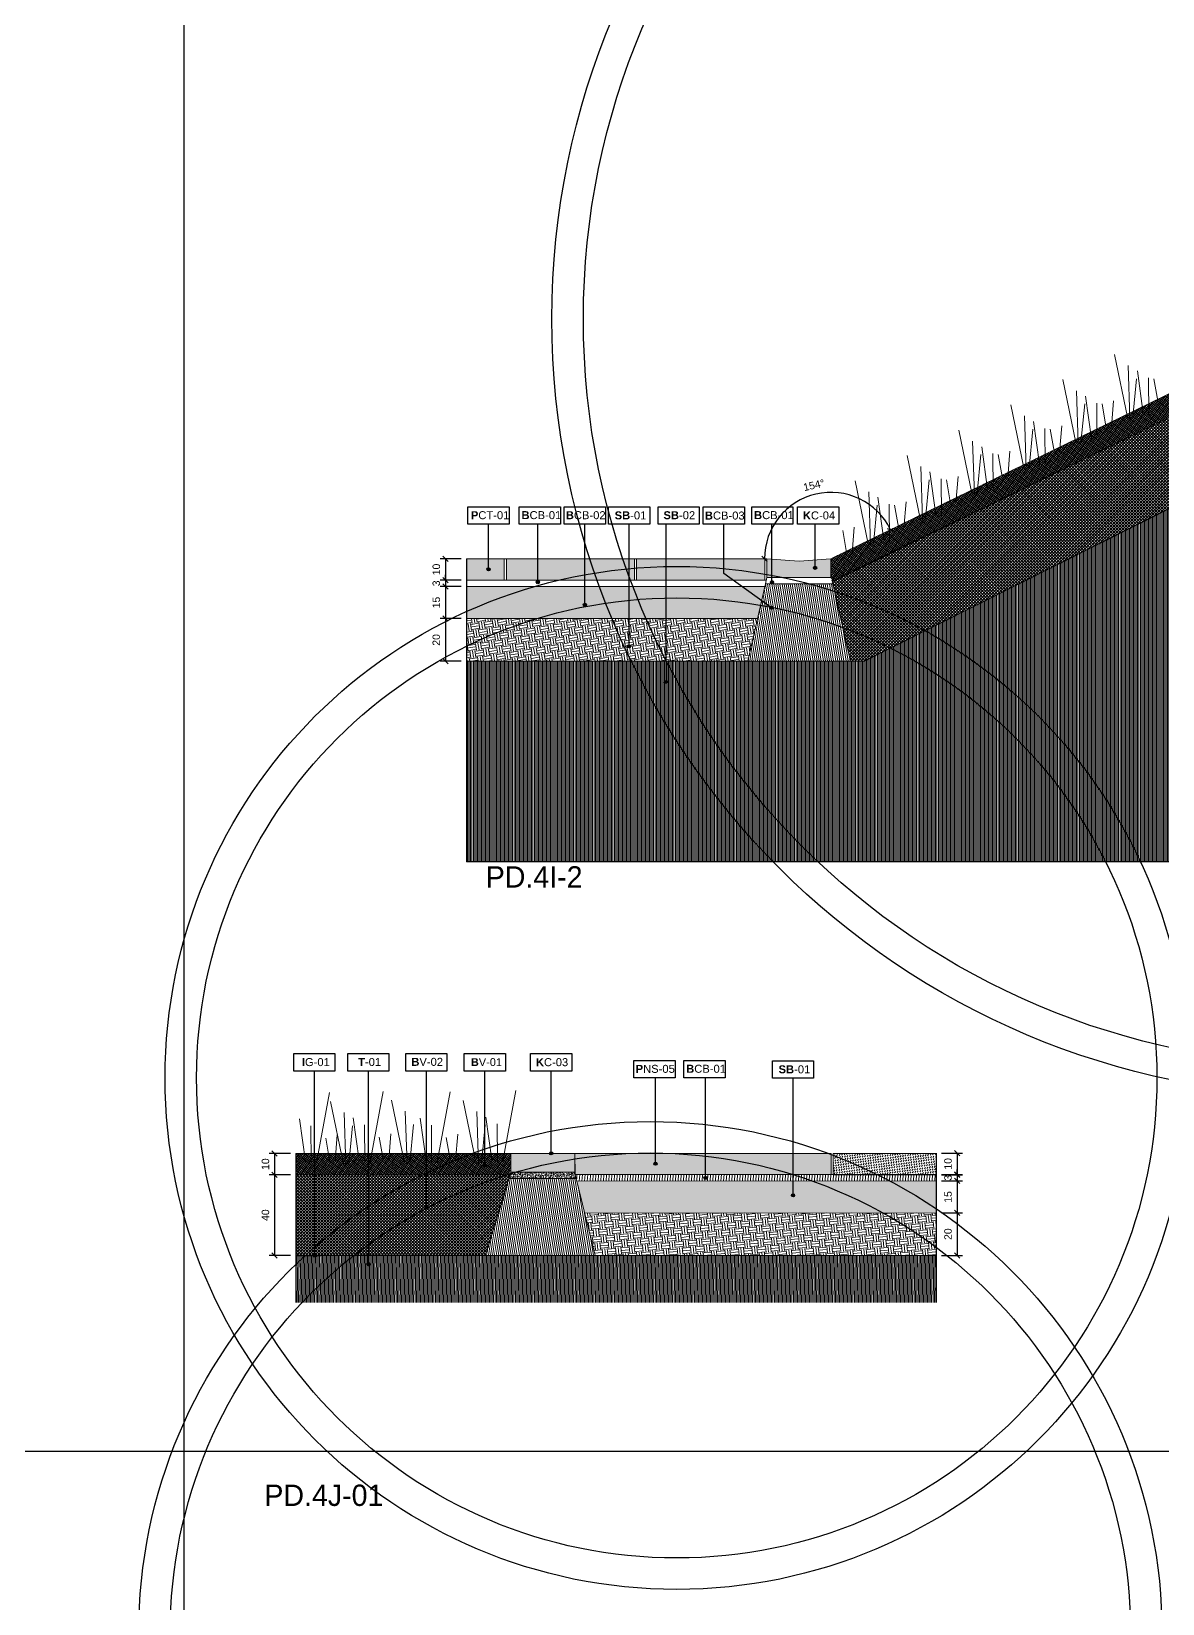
# Model space of a CAD drawing. Header units: metres. Extents: x -325 to 301, y -147 to 149.
# Drawn here: x 51.52 to 56.82, y 22.74 to 30.11 of the extents above; entities that cross this region are included whole.
import ezdxf

# ---------------------------------------------------------------- set-up
doc = ezdxf.new("R2010")
doc.units = ezdxf.units.M
doc.linetypes.add('ACAD_ISO03W100', pattern=[30, 12, -18])
doc.layers.get('Defpoints').update_dxf_attribs({"lineweight": 13})
for name, color, linetype, plot in [('-aux', 50, 'Continuous', False), ('-AUX-QAD', 5, 'Continuous', False), ('-AUX_MON', 3, 'Continuous', False)]:
    doc.layers.add(name, color=color, linetype=linetype, plot=plot)
doc.layers.add('0-TX-1_25', color=7, linetype='Continuous', true_color=0x3f4f7f)
doc.layers.add('3-TR-paviment fort', color=7, linetype='Continuous', true_color=0xd1d1d1)
for name, color, linetype in [('02-L-Geotextile', 32, 'Continuous'), ('1-SECCIÓ', 1, 'Continuous'), ('A-KEYPLAN_HATCH', 7, 'Continuous'), ('A_TEXT_2', 7, 'Continuous'), ('EIT_3 TR terra vegetal', 45, 'Continuous')]:
    doc.layers.add(name, color=color, linetype=linetype)
for name, color, linetype, lineweight, true_color in [('03-TR-Paviment_04_Dry Meadow', 7, 'Continuous', 5, 0xd8dd88), ('03-TR-Paviment_08_Natural Stone Bleachers', 7, 'Continuous', 5, 0xafad9d), ('3-TR sorra granitica', 7, 'Continuous', 0, 0xf2dac9), ('3-TR tot_u', 7, 'Continuous', 5, 0x787878)]:
    doc.layers.add(name, color=color, linetype=linetype, lineweight=lineweight, true_color=true_color)
for name, color, linetype, lineweight in [('1-CM', 7, 'Continuous', 0), ('3-TR Formigó', 252, 'Continuous', 0), ('3-TR Seleccionat', 44, 'Continuous', 0), ('3-TR Tot-u', 37, 'Continuous', 0), ('3-TR-recebo', 252, 'Continuous', 0)]:
    doc.layers.add(name, color=color, linetype=linetype, lineweight=lineweight)
doc.styles.add('Arial_4', font='arial.ttf', dxfattribs={"height": 1.8})
doc.styles.get("Standard").update_dxf_attribs({"font": 'arial.ttf'})
doc.styles.add('x-llegenda materials$0$ENGRAVERS', font='TT0586M.TTF')
doc.dimstyles.new('ISO-25', dxfattribs={"dimtxt": 0.1, "dimasz": 0.1, "dimexe": 0.1, "dimexo": 0.1, "dimgap": 0.1, "dimtad": 1, "dimdec": 0, "dimlfac": 100, "dimzin": 9, "dimtxsty": 'Standard', "dimblk": 'OBLIQUE', "dimcen": 0.1, "dimadec": 0, "dimazin": 0, "dimtfac": 1, "dimtdec": 0, "dimtmove": 0, "dimatfit": 3, "dimldrblk": 'OBLIQUE', "dimfxl": 1, "dimarcsym": 0})

# ---------------------------------------------------------------- blocks, each defined once
blk = doc.blocks.new('hatch keyplan 2')
at = {"layer": 'A-KEYPLAN_HATCH'}
blk.add_lwpolyline([(0, 0.00548), (0.01287, 0.00548), (0.01287, 0), (0, 0)], close=True, dxfattribs=at)
blk = doc.blocks.new('hatch keyplan')
at = {"layer": 'A-KEYPLAN_HATCH'}
blk.add_blockref('hatch keyplan 2', (1.43058, 0.85215), dxfattribs=at)
blk = doc.blocks.new('K03')
at = {"layer": 'A-KEYPLAN_HATCH'}
blk.add_blockref('hatch keyplan', (-1.43058, -0.85215), dxfattribs=at)
at = {"layer": 'A_TEXT_2', "insert": (-0.0008, 0.00402), "char_height": 0.0025, "attachment_point": 1}
blk.add_mtext_dynamic_manual_height_columns('\\pi0.00245;{\\fArial|b1|i0|c0|p34;K}C-04', width=0.0145619, gutter_width=0.015, heights=[0], dxfattribs=at)
blk = doc.blocks.new('PCB01')
at = {"layer": 'A-KEYPLAN_HATCH'}
blk.add_lwpolyline([(0.001, 0.00548), (0.01387, 0.00548), (0.01387, 0), (0.001, 0)], close=True, dxfattribs=at)
at = {"layer": 'A_TEXT_2', "insert": (0.0002, 0.00409), "char_height": 0.0025, "attachment_point": 1}
blk.add_mtext_dynamic_manual_height_columns('\\pi0.00171;{\\fArial|b1|i0|c0|p34;P}CT-01', width=0.0145619, gutter_width=0.015, heights=[0], dxfattribs=at)
blk = doc.blocks.new('B-CB02')
at = {"layer": 'A-KEYPLAN_HATCH'}
blk.add_blockref('hatch keyplan', (-1.43058, -0.85215), dxfattribs=at)
at = {"layer": 'A_TEXT_2', "insert": (-0.0008, 0.00409), "char_height": 0.0025, "attachment_point": 1}
blk.add_mtext_dynamic_manual_height_columns('\\pi0.00129;{\\fArial|b1|i0|c0|p34;B}CB-02', width=0.0145619, gutter_width=0.015, heights=[0], dxfattribs=at)
blk = doc.blocks.new('B-CB01')
at = {"layer": 'A-KEYPLAN_HATCH'}
blk.add_blockref('hatch keyplan', (-1.43058, -0.85215), dxfattribs=at)
at = {"layer": 'A_TEXT_2', "insert": (-0.0008, 0.00411), "char_height": 0.0025, "attachment_point": 1}
blk.add_mtext_dynamic_manual_height_columns('\\pi0.00152;{\\fArial|b1|i0|c0|p34;B}CB-01', width=0.0145619, gutter_width=0.015, heights=[0], dxfattribs=at)
blk = doc.blocks.new('SB-01')
at = {"layer": 'A-KEYPLAN_HATCH'}
blk.add_blockref('hatch keyplan', (-1.43058, -0.85215), dxfattribs=at)
at = {"layer": 'A_TEXT_2', "insert": (-0.0008, 0.00403), "char_height": 0.0025, "attachment_point": 1}
blk.add_mtext_dynamic_manual_height_columns('\\pi0.00271;{\\fArial|b1|i0|c0|p34;SB}-01', width=0.0145619, gutter_width=0.015, heights=[0], dxfattribs=at)
blk = doc.blocks.new('SB-02')
at = {"layer": 'A-KEYPLAN_HATCH'}
blk.add_blockref('hatch keyplan', (-1.43058, -0.85215), dxfattribs=at)
at = {"layer": 'A_TEXT_2', "insert": (-0.0008, 0.00408), "char_height": 0.0025, "attachment_point": 1}
blk.add_mtext_dynamic_manual_height_columns('\\pi0.00249;{\\fArial|b1|i0|c0|p34;SB}-02', width=0.0145619, gutter_width=0.015, heights=[0], dxfattribs=at)
blk = doc.blocks.new('POINT')
at = {"layer": '0-TX-1_25'}
h = blk.add_hatch(dxfattribs=at)
h.set_pattern_fill('ANGLE', color=256)
h.set_pattern_definition([(0, (-83.747, -12.726), (0, 6.985), [5.08, -1.905]), (90, (-83.747, -12.726), (-6.985, 4e-16), [5.08, -1.905])])
edge = h.paths.add_edge_path()
edge.add_arc((0, 0), 0.0075, 0, 360)
h = blk.add_hatch(color=256, dxfattribs=at)
h.dxf.hatch_style = 1
edge = h.paths.add_edge_path()
edge.add_arc((0, 0), 0.0075, 0, 360)
blk.add_circle((0, 0), 0.0075, dxfattribs=at)
blk = doc.blocks.new('B-CB03')
at = {"layer": 'A-KEYPLAN_HATCH'}
blk.add_blockref('hatch keyplan', (-1.43058, -0.85215), dxfattribs=at)
at = {"layer": 'A_TEXT_2', "insert": (-0.0008, 0.00398), "char_height": 0.0025, "attachment_point": 1}
blk.add_mtext_dynamic_manual_height_columns('\\pi0.00128;{\\fArial|b1|i0|c0|p34;B}CB-03', width=0.0145619, gutter_width=0.015, heights=[0], dxfattribs=at)
blk = doc.blocks.new('_Oblique')
at = {"color": 0, "lineweight": -2}
blk.add_line((-0.5, -0.5), (0.5, 0.5), dxfattribs=at)
blk = doc.blocks.new('*D496')
at = {"layer": '0-TX-1_25', "color": 0, "lineweight": -2, "transparency": 16777216}
for p, q in [((53.5325, 27.6381), (53.434, 27.6381)), ((53.459, 27.6381), (53.459, 27.5381)), ((53.5325, 27.5381), (53.434, 27.5381))]:
    blk.add_line(p, q, dxfattribs=at)
at = {"layer": 'Defpoints', "color": 0, "transparency": 16777216}
for p in [(53.5575, 27.6381), (53.459, 27.5381), (53.5575, 27.5381)]:
    blk.add_point(p, dxfattribs=at)
at = {"layer": '0-TX-1_25', "color": 0, "lineweight": -2, "transparency": 16777216, "xscale": 0.025, "yscale": 0.025, "zscale": 0.025}
for p, rotation in [((53.459, 27.6381), 90), ((53.459, 27.5381), 270)]:
    blk.add_blockref('_Oblique', p, dxfattribs=dict(at, rotation=rotation))
at = {"layer": '0-TX-1_25', "color": 0, "transparency": 16777216, "insert": (53.4162, 27.5881), "char_height": 0.035, "attachment_point": 5, "rotation": 90}
blk.add_mtext('10', dxfattribs=at)
blk = doc.blocks.new('*D497')
at = {"layer": '0-TX-1_25', "color": 0, "lineweight": -2, "transparency": 16777216}
for p, q in [((53.459, 27.5381), (53.459, 27.5631)), ((53.5325, 27.5381), (53.434, 27.5381)), ((53.5325, 27.5081), (53.434, 27.5081)), ((53.459, 27.5381), (53.459, 27.5081)), ((53.459, 27.5081), (53.459, 27.4831))]:
    blk.add_line(p, q, dxfattribs=at)
at = {"layer": 'Defpoints', "color": 0, "transparency": 16777216}
for p in [(53.459, 27.5081), (53.5575, 27.5381), (53.5575, 27.5081)]:
    blk.add_point(p, dxfattribs=at)
at = {"layer": '0-TX-1_25', "color": 0, "lineweight": -2, "transparency": 16777216, "xscale": 0.025, "yscale": 0.025, "zscale": 0.025}
for p, rotation in [((53.459, 27.5381), 270), ((53.459, 27.5081), 90)]:
    blk.add_blockref('_Oblique', p, dxfattribs=dict(at, rotation=rotation))
at = {"layer": '0-TX-1_25', "color": 0, "transparency": 16777216, "insert": (53.4162, 27.5231), "char_height": 0.035, "attachment_point": 5, "rotation": 90}
blk.add_mtext('3', dxfattribs=at)
blk = doc.blocks.new('*D498')
at = {"layer": '0-TX-1_25', "color": 0, "lineweight": -2, "transparency": 16777216}
for p, q in [((53.5325, 27.5081), (53.434, 27.5081)), ((53.459, 27.5081), (53.459, 27.3581)), ((53.5325, 27.3581), (53.434, 27.3581))]:
    blk.add_line(p, q, dxfattribs=at)
at = {"layer": 'Defpoints', "color": 0, "transparency": 16777216}
for p in [(53.5575, 27.5081), (53.459, 27.3581), (53.5575, 27.3581)]:
    blk.add_point(p, dxfattribs=at)
at = {"layer": '0-TX-1_25', "color": 0, "lineweight": -2, "transparency": 16777216, "xscale": 0.025, "yscale": 0.025, "zscale": 0.025}
for p, rotation in [((53.459, 27.5081), 90), ((53.459, 27.3581), 270)]:
    blk.add_blockref('_Oblique', p, dxfattribs=dict(at, rotation=rotation))
at = {"layer": '0-TX-1_25', "color": 0, "transparency": 16777216, "insert": (53.4162, 27.4331), "char_height": 0.035, "attachment_point": 5, "rotation": 90}
blk.add_mtext('15', dxfattribs=at)
blk = doc.blocks.new('*D499')
at = {"layer": '0-TX-1_25', "color": 0, "lineweight": -2, "transparency": 16777216}
for p, q in [((53.5325, 27.3581), (53.434, 27.3581)), ((53.459, 27.3581), (53.459, 27.1581)), ((53.5325, 27.1581), (53.434, 27.1581))]:
    blk.add_line(p, q, dxfattribs=at)
at = {"layer": 'Defpoints', "color": 0, "transparency": 16777216}
for p in [(53.5575, 27.3581), (53.459, 27.1581), (53.5575, 27.1581)]:
    blk.add_point(p, dxfattribs=at)
at = {"layer": '0-TX-1_25', "color": 0, "lineweight": -2, "transparency": 16777216, "xscale": 0.025, "yscale": 0.025, "zscale": 0.025}
for p, rotation in [((53.459, 27.3581), 90), ((53.459, 27.1581), 270)]:
    blk.add_blockref('_Oblique', p, dxfattribs=dict(at, rotation=rotation))
at = {"layer": '0-TX-1_25', "color": 0, "transparency": 16777216, "insert": (53.4162, 27.2581), "char_height": 0.035, "attachment_point": 5, "rotation": 90}
blk.add_mtext('20', dxfattribs=at)
blk = doc.blocks.new('PNS_05')
at = {"layer": 'A-KEYPLAN_HATCH', "xscale": 0.7124947396918078, "yscale": 0.7124947396918078, "zscale": 0.7124947396918078}
blk.add_blockref('hatch keyplan', (-1.01928, -0.60715), dxfattribs=at)
at = {"layer": 'A_TEXT_2', "insert": (-0.00057, 0.00291), "char_height": 0.0017812, "attachment_point": 1}
blk.add_mtext_dynamic_manual_height_columns('\\pi0.00097;{\\fArial|b1|i0|c0|p34;P}NS-05', width=0.0103753, gutter_width=0.01069, heights=[0], dxfattribs=at)
blk = doc.blocks.new('*D1586')
at = {"layer": '0-TX-1_25', "color": 0, "lineweight": -2, "transparency": 16777216}
for p, q in [((55.7831, 24.8533), (55.881, 24.8533)), ((55.856, 24.8533), (55.856, 24.7534)), ((55.7831, 24.7534), (55.881, 24.7534))]:
    blk.add_line(p, q, dxfattribs=at)
at = {"layer": 'Defpoints', "color": 0, "transparency": 16777216}
for p in [(55.7581, 24.8533), (55.7581, 24.7534), (55.856, 24.7534)]:
    blk.add_point(p, dxfattribs=at)
at = {"layer": '0-TX-1_25', "color": 0, "lineweight": -2, "transparency": 16777216, "xscale": 0.025, "yscale": 0.025, "zscale": 0.025}
for p, rotation in [((55.856, 24.8533), 90), ((55.856, 24.7534), 270)]:
    blk.add_blockref('_Oblique', p, dxfattribs=dict(at, rotation=rotation))
at = {"layer": '0-TX-1_25', "color": 0, "transparency": 16777216, "insert": (55.8131, 24.8034), "char_height": 0.035, "attachment_point": 5, "rotation": 90}
blk.add_mtext('10', dxfattribs=at)
blk = doc.blocks.new('*D1587')
at = {"layer": '0-TX-1_25', "color": 0, "lineweight": -2, "transparency": 16777216}
for p, q in [((55.7831, 24.7526), (55.881, 24.7526)), ((55.856, 24.7526), (55.856, 24.7776)), ((55.856, 24.7526), (55.856, 24.7234)), ((55.7831, 24.7234), (55.881, 24.7234)), ((55.856, 24.7234), (55.856, 24.6984))]:
    blk.add_line(p, q, dxfattribs=at)
at = {"layer": 'Defpoints', "color": 0, "transparency": 16777216}
for p in [(55.7581, 24.7526), (55.7581, 24.7234), (55.856, 24.7234)]:
    blk.add_point(p, dxfattribs=at)
at = {"layer": '0-TX-1_25', "color": 0, "lineweight": -2, "transparency": 16777216, "xscale": 0.025, "yscale": 0.025, "zscale": 0.025}
for p, rotation in [((55.856, 24.7526), 270), ((55.856, 24.7234), 90)]:
    blk.add_blockref('_Oblique', p, dxfattribs=dict(at, rotation=rotation))
at = {"layer": '0-TX-1_25', "color": 0, "transparency": 16777216, "insert": (55.8131, 24.738), "char_height": 0.035, "attachment_point": 5, "rotation": 90}
blk.add_mtext('3', dxfattribs=at)
blk = doc.blocks.new('*D1588')
at = {"layer": '0-TX-1_25', "color": 0, "lineweight": -2, "transparency": 16777216}
for p, q in [((55.7831, 24.7234), (55.881, 24.7234)), ((55.856, 24.7234), (55.856, 24.5733)), ((55.7831, 24.5733), (55.881, 24.5733))]:
    blk.add_line(p, q, dxfattribs=at)
at = {"layer": 'Defpoints', "color": 0, "transparency": 16777216}
for p in [(55.7581, 24.7234), (55.7581, 24.5733), (55.856, 24.5733)]:
    blk.add_point(p, dxfattribs=at)
at = {"layer": '0-TX-1_25', "color": 0, "lineweight": -2, "transparency": 16777216, "xscale": 0.025, "yscale": 0.025, "zscale": 0.025}
for p, rotation in [((55.856, 24.7234), 90), ((55.856, 24.5733), 270)]:
    blk.add_blockref('_Oblique', p, dxfattribs=dict(at, rotation=rotation))
at = {"layer": '0-TX-1_25', "color": 0, "transparency": 16777216, "insert": (55.8131, 24.6484), "char_height": 0.035, "attachment_point": 5, "rotation": 90}
blk.add_mtext('15', dxfattribs=at)
blk = doc.blocks.new('*D1589')
at = {"layer": '0-TX-1_25', "color": 0, "lineweight": -2, "transparency": 16777216}
for p, q in [((55.7831, 24.5733), (55.881, 24.5733)), ((55.856, 24.5733), (55.856, 24.3747)), ((55.7831, 24.3747), (55.881, 24.3747))]:
    blk.add_line(p, q, dxfattribs=at)
at = {"layer": 'Defpoints', "color": 0, "transparency": 16777216}
for p in [(55.7581, 24.5733), (55.7581, 24.3747), (55.856, 24.3747)]:
    blk.add_point(p, dxfattribs=at)
at = {"layer": '0-TX-1_25', "color": 0, "lineweight": -2, "transparency": 16777216, "xscale": 0.025, "yscale": 0.025, "zscale": 0.025}
for p, rotation in [((55.856, 24.5733), 90), ((55.856, 24.3747), 270)]:
    blk.add_blockref('_Oblique', p, dxfattribs=dict(at, rotation=rotation))
at = {"layer": '0-TX-1_25', "color": 0, "transparency": 16777216, "insert": (55.8131, 24.474), "char_height": 0.035, "attachment_point": 5, "rotation": 90}
blk.add_mtext('20', dxfattribs=at)
blk = doc.blocks.new('B-V01')
at = {"layer": 'A-KEYPLAN_HATCH'}
blk.add_blockref('hatch keyplan', (-1.43058, -0.85215), dxfattribs=at)
at = {"layer": 'A_TEXT_2', "lineweight": 211, "insert": (-0.00079, 0.00402), "char_height": 0.0024588, "attachment_point": 1, "line_spacing_factor": 0.938532, "style": 'Arial_4'}
blk.add_mtext_dynamic_manual_height_columns('\\pi0.00285;{\\fArial|b1|i0|c0|p34;B}V-01', width=0.0145619, gutter_width=0.015, heights=[0], dxfattribs=at)
blk = doc.blocks.new('B-V02')
at = {"layer": 'A-KEYPLAN_HATCH'}
blk.add_blockref('hatch keyplan', (-1.43058, -0.85215), dxfattribs=at)
at = {"layer": 'A_TEXT_2', "insert": (-0.0008, 0.00412), "char_height": 0.0025, "attachment_point": 1}
blk.add_mtext_dynamic_manual_height_columns('\\pi0.00255;{\\fArial|b1|i0|c0|p34;B}V-02', width=0.0145619, gutter_width=0.015, heights=[0], dxfattribs=at)
blk = doc.blocks.new('T-01')
at = {"layer": 'A-KEYPLAN_HATCH'}
blk.add_blockref('hatch keyplan', (-1.43058, -0.85215), dxfattribs=at)
at = {"layer": 'A_TEXT_2', "insert": (-0.0008, 0.00408), "char_height": 0.0025, "attachment_point": 1}
blk.add_mtext_dynamic_manual_height_columns('\\pi0.00405;{\\fArial|b1|i0|c0|p34;T}-01', width=0.0145619, gutter_width=0.015, heights=[0], dxfattribs=at)
blk = doc.blocks.new('K02')
at = {"layer": 'A-KEYPLAN_HATCH'}
blk.add_blockref('hatch keyplan', (-1.43058, -0.85215), dxfattribs=at)
at = {"layer": 'A_TEXT_2', "insert": (-0.0008, 0.00402), "char_height": 0.0025, "attachment_point": 1}
blk.add_mtext_dynamic_manual_height_columns('\\pi0.00244;{\\fArial|b1|i0|c0|p34;K}C-03', width=0.0145619, gutter_width=0.015, heights=[0], dxfattribs=at)
blk = doc.blocks.new('*D1594')
at = {"layer": '0-TX-1_25', "color": 0, "lineweight": -2, "transparency": 16777216}
for p, q in [((52.7331, 24.8513), (52.634, 24.8513)), ((52.659, 24.8513), (52.659, 24.7525)), ((52.7331, 24.7525), (52.634, 24.7525))]:
    blk.add_line(p, q, dxfattribs=at)
at = {"layer": 'Defpoints', "color": 0, "transparency": 16777216}
for p in [(52.7581, 24.8513), (52.659, 24.7525), (52.7581, 24.7525)]:
    blk.add_point(p, dxfattribs=at)
at = {"layer": '0-TX-1_25', "color": 0, "lineweight": -2, "transparency": 16777216, "xscale": 0.025, "yscale": 0.025, "zscale": 0.025}
for p, rotation in [((52.659, 24.8513), 90), ((52.659, 24.7525), 270)]:
    blk.add_blockref('_Oblique', p, dxfattribs=dict(at, rotation=rotation))
at = {"layer": '0-TX-1_25', "color": 0, "transparency": 16777216, "insert": (52.6161, 24.8019), "char_height": 0.035, "attachment_point": 5, "rotation": 90}
blk.add_mtext('10', dxfattribs=at)
blk = doc.blocks.new('*D1595')
at = {"layer": '0-TX-1_25', "color": 0, "lineweight": -2, "transparency": 16777216}
for p, q in [((52.7331, 24.7525), (52.634, 24.7525)), ((52.659, 24.7525), (52.659, 24.3733)), ((52.7333, 24.3733), (52.634, 24.3733))]:
    blk.add_line(p, q, dxfattribs=at)
at = {"layer": 'Defpoints', "color": 0, "transparency": 16777216}
for p in [(52.7581, 24.7525), (52.659, 24.3733), (52.7583, 24.3733)]:
    blk.add_point(p, dxfattribs=at)
at = {"layer": '0-TX-1_25', "color": 0, "lineweight": -2, "transparency": 16777216, "xscale": 0.025, "yscale": 0.025, "zscale": 0.025}
for p, rotation in [((52.659, 24.7525), 90), ((52.659, 24.3733), 270)]:
    blk.add_blockref('_Oblique', p, dxfattribs=dict(at, rotation=rotation))
at = {"layer": '0-TX-1_25', "color": 0, "transparency": 16777216, "insert": (52.6161, 24.5629), "char_height": 0.035, "attachment_point": 5, "rotation": 90}
blk.add_mtext('40', dxfattribs=at)
blk = doc.blocks.new('IG01')
at = {"layer": 'A-KEYPLAN_HATCH', "xscale": 10, "yscale": 10, "zscale": 10}
blk.add_blockref('hatch keyplan', (-14.3058, -8.5215), dxfattribs=at)
at = {"layer": 'A_TEXT_2', "insert": (-0.008, 0.0405), "char_height": 0.025, "attachment_point": 1}
blk.add_mtext_dynamic_manual_height_columns('\\pi0.03354;{\\fArial|b1|i0|c0|p34;I}G-01', width=0.145619, gutter_width=0.15, heights=[0], dxfattribs=at)
blk = doc.blocks.new('*D2877')
at = {"layer": '0-TX-1_25', "color": 0, "lineweight": -2, "transparency": 16777216}
blk.add_arc((55.2646, 27.6381), 0.3112, 25.99849, 180, dxfattribs=at)
at = {"layer": 'Defpoints', "color": 0, "transparency": 16777216}
for p in [(57.0145, 28.4915), (55.3329, 27.9417), (53.7446, 27.6381), (54.9546, 27.6381), (55.2646, 27.6381)]:
    blk.add_point(p, dxfattribs=at)
at = {"layer": '0-TX-1_25', "color": 0, "lineweight": -2, "transparency": 16777216, "xscale": 0.025, "yscale": 0.025, "zscale": 0.025}
for p, rotation in [((55.5443, 27.7745), 295.9984916093511), ((54.9534, 27.6381), 270.0000000008271)]:
    blk.add_blockref('_Oblique', p, dxfattribs=dict(at, rotation=rotation))
at = {"layer": '0-TX-1_25', "color": 0, "transparency": 16777216, "insert": (55.185, 27.9831), "char_height": 0.035, "attachment_point": 5, "rotation": 12.99925}
blk.add_mtext('154°', dxfattribs=at)

msp = doc.modelspace()

# ---------------------------------------------------------------- hatches: boundary and pattern name
at = {"layer": '03-TR-Paviment_08_Natural Stone Bleachers'}
h = msp.add_hatch(dxfattribs=at)
h.set_pattern_fill('DASH', color=256, scale=0.002611, angle=233, style=0, double=1)
h.set_pattern_definition([(233, (-97.679086, -99.995269), (0.0016315323, -0.0116089556), [0.0082894435, -0.0082894435])])
h.paths.add_polyline_path([(54.0672, 24.8526), (54.0651, 24.7526), (55.2651, 24.7533), (55.2651, 24.8526)])
h = msp.add_hatch(dxfattribs=at)
h.set_pattern_fill('DASH', color=256, scale=0.002611, angle=233, style=0, double=1)
h.set_pattern_definition([(233, (-96.469086, -99.995269), (0.0016315323, -0.0116089556), [0.0082894435, -0.0082894435])])
h.paths.add_polyline_path([(55.2772, 24.8526), (55.2751, 24.7526), (55.7581, 24.7534), (55.7581, 24.8526)])
at = {"layer": '3-TR Formigó'}
h = msp.add_hatch(dxfattribs=at)
h.set_pattern_fill('ANSI31', color=256, scale=0.003, angle=234.17524, style=0)
h.set_pattern_definition([(279.175244, (16.244644, -64.207186), (0.00940313, 0.0015188056), [])])
h.paths.add_polyline_path([(54.8748, 27.1581), (55.3559, 27.1581), (55.2732, 27.5208), (54.9578, 27.5209)])
h = msp.add_hatch(dxfattribs=at)
h.set_pattern_fill('ANSI31', color=256, scale=0.003, angle=234.17524, style=0)
h.set_pattern_definition([(279.175244, (14.772645, -66.992754), (0.00940313, 0.0015188056), [])])
h.paths.add_polyline_path([(53.7565, 24.7352), (54.072, 24.7353), (54.1595, 24.3739), (53.6463, 24.3739)])
at = {"layer": '3-TR Seleccionat'}
h = msp.add_hatch(dxfattribs=at)
h.set_pattern_fill('ANSI31', color=256, scale=0.002, angle=45)
h.set_pattern_definition([(90, (1.398998, -9.4916164), (-0.00635, 0), [])])
h.paths.add_polyline_path([(55.5546, 27.4907), (55.5546, 27.4906), (55.5546, 27.4907)], flags=17)
h.paths.add_polyline_path([(53.5575, 26.2181), (60.5612, 26.2181), (60.5584, 28.6012), (58.6398, 28.6018), (58.5646, 28.6018), (58.3059, 28.6018), (58.1827, 28.5402), (56.9066, 27.9021), (55.4212, 27.1581), (55.3351, 27.1581), (53.5575, 27.1581)])
h = msp.add_hatch(dxfattribs=at)
h.set_pattern_fill('ANSI31', color=256, scale=0.002, angle=223.86822, style=0)
h.set_pattern_definition([(268.8682194564, (428190.3194884, -659397.312594), (-0.00634876117834, 0.00012542527825), [])])
h.paths.add_polyline_path([(55.7581, 24.3747), (52.7581, 24.3733), (52.7581, 24.1533), (55.7581, 24.1533)])
at = {"layer": '3-TR sorra granitica'}
h = msp.add_hatch(dxfattribs=at)
h.set_pattern_fill('LINE', color=256, scale=0.1, angle=51.10414, style=0)
h.set_pattern_definition([(86.7506083, (89.687693, 231.259927), (-0.0124799034, 0.00070852734), [])])
h.paths.add_polyline_path([(54.0539, 24.7331), (54.0541, 24.7331), (54.0541, 24.7529), (54.0539, 24.7529)])
h.paths.add_polyline_path([(54.0651, 24.7529), (54.0651, 24.7458), (54.0804, 24.723), (55.7578, 24.7233), (55.7584, 24.7533)])
at = {"layer": '3-TR Tot-u'}
h = msp.add_hatch(dxfattribs=at)
h.set_pattern_fill('EARTH', color=256, scale=0.005, angle=-80.82476, style=0)
h.set_pattern_definition([(279.1752, (55.156862, 26.560327), (0.03640645, -0.0262811), [0.03175, -0.03175]), (279.1752, (55.168616, 26.562225), (0.03640645, -0.0262811), [0.03175, -0.03175]), (279.1752, (55.18037, 26.564124), (0.03640645, -0.0262811), [0.03175, -0.03175]), (9.1752, (55.18492, 26.56084), (0.0262811, 0.03640645), [0.03175, -0.03175]), (9.1752, (55.18682, 26.549085), (0.0262811, 0.03640645), [0.03175, -0.03175]), (9.1752, (55.188717, 26.53733), (0.0262811, 0.03640645), [0.03175, -0.03175])])
h.paths.add_polyline_path([(54.8748, 27.1581), (54.9205, 27.3581), (53.5575, 27.3581), (53.5575, 27.1581)])
h = msp.add_hatch(dxfattribs=at)
h.set_pattern_fill('EARTH', color=256, scale=0.005, angle=-84.07415)
h.set_pattern_definition([(275.925852, (-9.768145, -55.013522), (0.034858251, -0.028302426), [0.03175, -0.03175]), (275.925852, (-9.756303, -55.012293), (0.034858251, -0.028302426), [0.03175, -0.03175]), (275.925852, (-9.74446, -55.011064), (0.034858251, -0.028302426), [0.03175, -0.03175]), (5.925852, (-9.740103, -55.0146), (0.028302426, 0.034858251), [0.03175, -0.03175]), (5.925852, (-9.738874, -55.026444), (0.028302426, 0.034858251), [0.03175, -0.03175]), (5.925852, (-9.737645, -55.038287), (0.028302426, 0.034858251), [0.03175, -0.03175])])
h.paths.add_polyline_path([(54.1113, 24.573), (54.1595, 24.3739), (55.7581, 24.3747), (55.7581, 24.5733)])
at = {"layer": '3-TR tot_u'}
h = msp.add_hatch(dxfattribs=at)
h.set_pattern_fill('AR-CONC', color=256, scale=0.0002, angle=90.26641)
h.set_pattern_definition([(140.2664143104, (269966.108346, -738446.610625), (0.0030183585511, 0.0364513625844), [0.00381, -0.04191]), (85.2664143104, (269966.108346, -738446.610625), (-0.0381781810675, -0.0072262829332), [0.003048, -0.033528116834]), (190.7178590104, (269966.108598, -738446.607588), (-0.0351598209585, 0.0292250795622), [0.00323800176, -0.03561804892]), (136.4506143104, (269966.098187, -738446.610673), (0.0081562825582, 0.0542543196878), [0.005715, -0.062865]), (186.9019719204, (269966.098866, -738446.60615), (-0.049705465848, 0.047250217616), [0.004857004628, -0.053427121632]), (81.45056548, (269966.098187, -738446.61067), (-0.0497054658455, 0.0472502176188), [0.004571993414, -0.050291946384]), (111.2664143104, (269966.100703, -738446.60558), (0.0203118235131, 0.0304176527954), [0.00381, -0.04191]), (56.2664143104, (269966.100703, -738446.60558), (-0.0368946682902, 0.0121889849718), [0.003048, -0.033528]), (161.7178593104, (269966.102396, -738446.603046), (-0.016582844967, 0.0426066376987), [0.00323800176, -0.03561798752]), (127.7664143104, (269966.108346, -738446.610625), (-0.0169136972324, 0.00053908133522), [0, -0.0331216, 0, -0.034036, 0, -0.033655]), (97.7664143104, (269966.108346, -738446.610625), (-0.02009803784808, 0.0132706243038), [0, -0.0194056, 0, -0.0323596, 0, -0.012827]), (57.7664143104, (269966.108399, -738446.621954), (0.00101964285024, 0.02712315336895), [0, -0.0127, 0, -0.039624, 0, -0.052578]), (47.7664143104, (269966.108423, -738446.627034), (-0.0052229971542, 0.0296018704426), [0, -0.01651, 0, -0.0263144, 0, -0.037338])])
h.paths.add_polyline_path([(54.9205, 27.3581), (54.9548, 27.5081), (53.5575, 27.5081), (53.5575, 27.3581)])
h = msp.add_hatch(dxfattribs=at)
h.set_pattern_fill('AR-CONC', color=256, scale=9e-05, angle=89.12014)
h.set_pattern_definition([(139.120136, (-30.381283, 3.616704), (0.0016861337, 0.0163726586), [0.0017145, -0.0188595]), (84.120136, (-30.381283, 3.616704), (-0.0172417962, -0.002907487), [0.0013716, -0.0150876526]), (189.57158, (-30.381143, 3.618068), (-0.0155556617, 0.0134651714), [0.0014571008, -0.016028122]), (135.304336, (-30.385855, 3.616774), (0.0041580035, 0.024336133), [0.00257175, -0.02828925]), (185.755694, (-30.385508, 3.618802), (-0.021937625, 0.021705804), [0.002185652, -0.024042205]), (80.304287, (-30.385855, 3.616774), (-0.021937625, 0.021705804), [0.002057397, -0.022631376]), (110.120136, (-30.384677, 3.619042), (0.0094123187, 0.0135023525), [0.0017145, -0.0188595]), (55.120136, (-30.384677, 3.619042), (-0.01648955, 0.0058160805), [0.0013716, -0.0150876]), (160.571581, (-30.383892, 3.620168), (-0.0070772314, 0.019318433), [0.0014571008, -0.0160280944]), (126.620136, (-30.381283, 3.616704), (-0.00760478767, 0.00039479935), [0, -0.01490472, 0, -0.0153162, 0, -0.01514475]), (96.620136, (-30.381283, 3.616704), (-0.0089228417, 0.0061515134), [0, -0.00873252, 0, -0.01456182, 0, -0.00577215]), (56.620136, (-30.3813613, 3.611607), (0.0007029168, 0.0121937974), [0, -0.005715, 0, -0.0178308, 0, -0.0236601]), (46.620136, (-30.381396, 3.609321), (-0.002083395, 0.0133651946), [0, -0.0074295, 0, -0.01184148, 0, -0.0168021])])
h.paths.add_polyline_path([(53.7566, 24.7352), (53.765, 24.7648), (54.0633, 24.7652), (54.0723, 24.7341)])
h = msp.add_hatch(dxfattribs=at)
h.set_pattern_fill('AR-CONC', color=256, scale=0.00025, angle=92.99281)
h.set_pattern_definition([(142.992814, (-9.768145, -55.013522), (0.001601339, 0.045692094), [0.0047625, -0.0523875]), (87.992814, (-9.768145, -55.01352), (-0.047239044, -0.011292642), [0.00381, -0.041910146]), (193.44426, (-9.76801, -55.009715), (-0.045637704, 0.034399452), [0.004047502, -0.044522561]), (139.177014, (-9.78083, -55.014185), (0.00695794, 0.068226093), [0.00714375, -0.07858125]), (189.62837, (-9.78025, -55.0085), (-0.064870924, 0.05604051), [0.006071256, -0.0667839]), (84.176966, (-9.78083, -55.014185), (-0.064870924, 0.05604051), [0.00571499, -0.062864933]), (113.992814, (-9.77799, -55.00768), (0.023552455, 0.039186736), [0.0047625, -0.0523875]), (58.992814, (-9.77799, -55.00768), (-0.04679087, 0.013025288), [0.00381, -0.04191]), (164.44426, (-9.776026, -55.004413), (-0.023238414, 0.052212023), [0.004047502, -0.044522484]), (130.492814, (-9.768145, -55.013522), (-0.021150243, -0.000332572), [0, -0.041402, 0, -0.042545, 0, -0.04206875]), (100.492814, (-9.768145, -55.013522), (-0.02588316, 0.015374507), [0, -0.024257, 0, -0.0404495, 0, -0.01603375]), (60.492814, (-9.767406, -55.027663), (-0.000339588, 0.033926191), [0, -0.015875, 0, -0.04953, 0, -0.0657225]), (50.492814, (-9.767075, -55.034005), (-0.0082814355, 0.036649903), [0, -0.0206375, 0, -0.032893, 0, -0.0466725])])
h.paths.add_polyline_path([(54.0728, 24.723), (54.1099, 24.573), (55.7581, 24.5733), (55.7581, 24.7234)])
at = {"layer": '3-TR-paviment fort'}
for points in [[(53.7338, 27.5381), (53.7338, 27.6381), (53.5575, 27.6381), (53.5575, 27.5381)], [(53.7446, 27.5381), (54.3446, 27.5381), (54.3446, 27.6381), (53.7446, 27.6381)], [(54.3546, 27.5381), (54.9546, 27.5381), (54.9546, 27.6381), (54.3546, 27.6381)], [(55.2646, 27.6381), (55.2646, 27.5508), (54.9646, 27.5509), (54.9646, 27.6381), (55.1154, 27.627)], [(53.7651, 24.8525), (53.7652, 24.7652), (54.0652, 24.7653), (54.0651, 24.8526), (53.9151, 24.8525)]]:
    msp.add_hatch(color=256, dxfattribs=at).paths.add_polyline_path(points)
at = {"layer": '3-TR-recebo'}
h = msp.add_hatch(dxfattribs=at)
h.set_pattern_fill('_USER', color=256, scale=0.008, angle=234.17524, style=0, double=1, pattern_type=0)
h.set_pattern_definition([(234.17524, (59.423641, 27.8221235), (0.006486488, -0.004682464), []), (324.17524, (59.423641, 27.8221235), (0.004682464, 0.006486488), [])])
h.paths.add_polyline_path([(56.9145, 28.3314), (56.9145, 28.4427), (55.2646, 27.6381), (55.2646, 27.5508), (55.2707, 27.5298)])
h = msp.add_hatch(dxfattribs=at)
h.set_pattern_fill('_USER', color=256, scale=0.008, angle=234.17524, style=0, double=1, pattern_type=0)
h.set_pattern_definition([(234.17524, (56.736811, 24.752493), (0.006486488, -0.004682464), []), (324.17524, (56.736811, 24.752493), (0.004682464, 0.006486488), [])])
h.paths.add_polyline_path([(52.7581, 24.8525), (52.7581, 24.7525), (53.7618, 24.7525), (53.7651, 24.8525)])
at = {"layer": 'EIT_3 TR terra vegetal'}
h = msp.add_hatch(dxfattribs=at)
h.set_pattern_fill('_USER', color=256, scale=0.01, angle=45, style=0, double=1, pattern_type=0)
h.set_pattern_definition([(45, (4.638767, -25.361821), (-0.0070710678, 0.0070710678), []), (135, (4.638767, -25.361821), (-0.0070710678, -0.0070710678), [])])
h.paths.add_polyline_path([(56.9145, 28.3314), (55.2689, 27.5358), (55.3559, 27.1581), (55.4212, 27.1581), (56.9066, 27.9021)])
h = msp.add_hatch(dxfattribs=at)
h.set_pattern_fill('_USER', color=256, scale=0.01, angle=45, style=0, double=1, pattern_type=0)
h.set_pattern_definition([(45, (419506.325261, 4594344.971133), (-0.007071067811865, 0.007071067811865), []), (135, (419506.325261, 4594344.971133), (-0.007071067811865, -0.007071067811865), [])])
h.paths.add_polyline_path([(52.7581, 24.7525), (52.7581, 24.3734), (53.6463, 24.3734), (53.7371, 24.66), (53.7618, 24.7525)])

# ---------------------------------------------------------------- linework, layer by layer
at = {"layer": '-aux'}
for points in [[(52.2345, 3.4567), (52.2345, 133.4567)], [(60.5575, 26.2181), (53.5575, 26.2181)], [(12.2345, 23.4567), (142.2345, 23.4567)]]:
    msp.add_lwpolyline(points, dxfattribs=at)
at = {"layer": '-AUX-QAD'}
for centre, radius in [((54.5423, 25.2059), 2.3962), ((54.5423, 25.2059), 2.2491), ((54.419, 22.6052), 2.3962), ((54.419, 22.6052), 2.2491)]:
    msp.add_circle(centre, radius, dxfattribs=at)
at = {"layer": '-AUX_MON'}
for radius in [3.6403, 3.4932]:
    msp.add_circle((57.5983, 28.762), radius, dxfattribs=at)
at = {"layer": '0-TX-1_25', "elevation": 0}
for points in [[(53.6609, 27.589), (53.6609, 27.7998)], [(53.8918, 27.5282), (53.8918, 27.7998)], [(54.1121, 27.422), (54.1121, 27.7998)], [(54.3195, 27.228), (54.3195, 27.7998)], [(54.4931, 27.0606), (54.4931, 27.7998)], [(54.7635, 27.5685), (54.7635, 27.7998)], [(54.9883, 27.5282), (54.9883, 27.7998)], [(55.1903, 27.5958), (55.1903, 27.7998)]]:
    msp.add_lwpolyline(points, dxfattribs=at)
at = {"layer": '0-TX-1_25'}
for points in [[(54.9863, 27.4091), (54.7635, 27.5685)], [(52.8447, 25.2382), (52.8452, 24.3734)], [(53.0979, 24.3335), (53.0979, 25.2382)], [(53.3696, 24.604), (53.3696, 25.2382)], [(53.6437, 24.7962), (53.6437, 25.2382)], [(53.9545, 24.8525), (53.9545, 25.2382)], [(54.443, 24.804), (54.443, 25.206)], [(54.6772, 24.7377), (54.6772, 25.206)], [(55.0871, 24.6521), (55.0871, 25.2045)]]:
    msp.add_lwpolyline(points, dxfattribs=at)
at = {"layer": '02-L-Geotextile', "linetype": 'ACAD_ISO03W100', "ltscale": 0.002, "const_width": 0.005, "elevation": 0}
for points in [[(55.3559, 27.1581), (55.4209, 27.1591), (58.3059, 28.6018)], [(52.7581, 24.3733), (53.6463, 24.3739)]]:
    msp.add_lwpolyline(points, dxfattribs=at)
at = {"layer": '03-TR-Paviment_04_Dry Meadow'}
for points in [[(56.5931, 28.5959), (56.6539, 28.301)], [(56.657, 28.5443), (56.6653, 28.2969)], [(56.6998, 28.5188), (56.7275, 28.3184)], [(56.3501, 28.4774), (56.411, 28.1825)], [(56.6961, 28.482), (56.6788, 28.3012)], [(56.7523, 28.4862), (56.7537, 28.3132)], [(56.7774, 28.482), (56.7955, 28.3786)], [(56.1072, 28.359), (56.168, 28.064)], [(56.4141, 28.4258), (56.4224, 28.1784)], [(56.4531, 28.3635), (56.4358, 28.1827)], [(56.4568, 28.4003), (56.4845, 28.1999)], [(56.5094, 28.3677), (56.5107, 28.1948)], [(56.5345, 28.3635), (56.5526, 28.2601)], [(56.5888, 28.3789), (56.5784, 28.2565)], [(56.1711, 28.3074), (56.1794, 28.0599)], [(55.8642, 28.2405), (55.9251, 27.9455)], [(56.2102, 28.245), (56.1929, 28.0642)], [(56.2139, 28.2818), (56.2416, 28.0814)], [(56.2664, 28.2492), (56.2678, 28.0763)], [(56.2915, 28.245), (56.3096, 28.1416)], [(56.3459, 28.2604), (56.3354, 28.138)], [(55.9282, 28.1889), (55.9365, 27.9415)], [(55.9709, 28.1633), (55.9986, 27.9629)], [(56.1029, 28.1419), (56.0925, 28.0195)], [(55.6213, 28.122), (55.6821, 27.827)], [(55.6852, 28.0704), (55.6935, 27.823)], [(55.9672, 28.1265), (55.9499, 27.9457)], [(56.0235, 28.1307), (56.0248, 27.9578)], [(56.0486, 28.1265), (56.0667, 28.0231)], [(55.3783, 28.0035), (55.4392, 27.7085)], [(55.7242, 28.008), (55.707, 27.8272)], [(55.7279, 28.0448), (55.7557, 27.8445)], [(55.7805, 28.0123), (55.7819, 27.8393)], [(55.8056, 28.008), (55.8237, 27.9046)], [(55.86, 28.0234), (55.8495, 27.901)], [(55.4423, 27.9519), (55.4506, 27.7045)], [(55.485, 27.9263), (55.5127, 27.726)], [(55.4813, 27.8895), (55.464, 27.7087)], [(55.5375, 27.8938), (55.5389, 27.7208)], [(55.5627, 27.8895), (55.5808, 27.7861)], [(55.617, 27.9049), (55.6066, 27.7825)], [(55.3197, 27.7711), (55.3378, 27.6676)], [(55.3741, 27.7864), (55.3636, 27.664)], [(52.9158, 25.1381), (52.8551, 24.8083)], [(53.1671, 25.1426), (53.1065, 24.8127)], [(53.4806, 25.1415), (53.42, 24.8117)], [(53.7883, 25.1463), (53.7277, 24.8165)], [(52.9203, 25.0961), (52.9812, 24.8012)], [(52.9843, 25.0445), (52.9926, 24.7971)], [(53.2067, 25.1019), (53.2676, 24.807)], [(53.2707, 25.0503), (53.279, 24.8029)], [(53.5415, 25.0999), (53.6023, 24.8049)], [(53.6054, 25.0483), (53.6137, 24.8009)], [(52.7756, 25.0145), (52.8033, 24.8141)], [(52.8282, 24.9819), (52.8296, 24.809)], [(53.0233, 24.9822), (53.006, 24.8014)], [(53.027, 25.019), (53.0547, 24.8186)], [(53.0795, 24.9864), (53.0809, 24.8134)], [(53.3097, 24.988), (53.2925, 24.8072)], [(53.3405, 25.0179), (53.3682, 24.8175)], [(53.393, 24.9853), (53.3944, 24.8124)], [(53.6445, 24.9859), (53.6272, 24.8051)], [(53.6482, 25.0227), (53.6759, 24.8223)], [(53.7007, 24.9901), (53.7021, 24.8172)], [(52.898, 24.9236), (52.9161, 24.8201)], [(52.9524, 24.9389), (52.9419, 24.8165)], [(53.1493, 24.928), (53.1675, 24.8246)], [(53.2037, 24.9434), (53.1932, 24.821)], [(53.4628, 24.927), (53.481, 24.8235)], [(53.5172, 24.9423), (53.5067, 24.8199)]]:
    msp.add_lwpolyline(points, dxfattribs=at)
at = {"layer": '1-CM'}
for p, q in [((53.5575, 27.5381), (53.7338, 27.5381)), ((53.7446, 27.5381), (54.9546, 27.5381)), ((53.7615, 24.7525), (52.7581, 24.7525)), ((54.0804, 24.723), (55.7581, 24.7234)), ((55.7581, 24.5733), (54.1113, 24.573)), ((55.7581, 24.3747), (52.7581, 24.3733))]:
    msp.add_line(p, q, dxfattribs=at)
for points in [[(55.2646, 27.6381), (57.0145, 28.4915), (58.2659, 29.1018)], [(55.2707, 27.5298), (57.0145, 28.3802), (58.3059, 29.01)], [(55.3559, 27.1581), (55.4197, 27.1585), (58.3059, 28.6018)], [(53.5575, 27.6381), (54.9647, 27.6381)], [(53.7338, 27.6381), (53.5575, 27.6381)], [(54.9546, 27.6381), (53.7446, 27.6381), (53.7446, 27.5381)], [(54.3446, 27.5381), (54.3446, 27.6381)], [(54.9646, 27.6381), (55.1154, 27.627), (55.2646, 27.6381)], [(54.9646, 27.5509), (54.9578, 27.5209)], [(54.9646, 27.5509), (55.2646, 27.5508)], [(53.5575, 27.5381), (54.9617, 27.5381)], [(53.5575, 27.5081), (54.9548, 27.5081)], [(54.9578, 27.5209), (55.2732, 27.5208)], [(53.5575, 27.3581), (54.9205, 27.3581)], [(53.5575, 27.1581), (55.3351, 27.1581)], [(53.7651, 24.8525), (52.7581, 24.8525)], [(54.0651, 24.8526), (53.7651, 24.8525), (53.7651, 24.8525)], [(54.0652, 24.7653), (53.7652, 24.7652)], [(55.7581, 24.7534), (54.0666, 24.7529)], [(54.072, 24.7353), (53.7565, 24.7352)], [(54.075, 24.723), (55.3163, 24.7233)]]:
    msp.add_lwpolyline(points, dxfattribs=at)
at = {"layer": '1-CM', "elevation": -0.0017}
msp.add_lwpolyline([(53.5575, 27.5381), (53.7338, 27.5381), (53.7338, 27.6381), (53.5575, 27.6381)], dxfattribs=at)
for points in [[(53.7446, 27.5381), (54.3446, 27.5381), (54.3446, 27.6381), (53.7446, 27.6381)], [(54.3546, 27.5381), (54.9546, 27.5381), (54.9546, 27.6381), (54.3546, 27.6381)]]:
    msp.add_lwpolyline(points, close=True, dxfattribs=at)
at = {"layer": '1-CM'}
for points in [[(55.2646, 27.6381), (55.2646, 27.5508), (54.9646, 27.5509), (54.9646, 27.6381), (55.1154, 27.627)], [(55.2732, 27.5208), (54.9578, 27.5209), (54.8748, 27.1581), (55.3559, 27.1581)], [(53.7651, 24.8525), (53.7652, 24.7652), (54.0652, 24.7653), (54.0651, 24.8526), (53.7651, 24.8525)], [(54.0651, 24.8526), (55.2651, 24.8526), (55.2651, 24.7526), (54.0666, 24.7529)], [(55.2751, 24.8526), (55.7581, 24.8526), (55.7581, 24.7526), (55.2751, 24.7526)], [(53.7566, 24.7352), (53.765, 24.7648), (54.0633, 24.7652), (54.0719, 24.7353)], [(53.7565, 24.7352), (54.072, 24.7353), (54.1595, 24.3739), (53.6463, 24.3739)]]:
    msp.add_lwpolyline(points, close=True, dxfattribs=at)
at = {"layer": '1-SECCIÓ'}
for points in [[(53.5575, 27.6381), (53.5575, 26.2181)], [(52.7581, 24.8513), (52.7581, 24.1533)], [(55.7581, 24.8533), (55.7581, 24.1533)]]:
    msp.add_lwpolyline(points, dxfattribs=at)

# ---------------------------------------------------------------- block references
at = {"color": 244, "true_color": 0x991b1e}
for name, p, xscale, yscale, zscale in [('K03', (55.1083, 27.7998, 0), 14.99999999999007, 14.99999999999007, 14.99999999999007), ('K02', (53.858, 25.2382), 14.99999999999007, 14.99999999999007, 14.99999999999007), ('PNS_05', (54.3415, 25.206), 21.05278700931629, 21.05278700931629, 21.05278700931629)]:
    msp.add_blockref(name, p, dxfattribs=dict(at, xscale=xscale, yscale=yscale, zscale=zscale))
at = {"layer": '0-TX-1_25', "xscale": 15, "yscale": 15, "zscale": 15}
for name, p in [('PCB01', (53.5493, 27.7998, 0)), ('B-CB01', (53.8043, 27.7998, 0)), ('B-CB02', (54.0155, 27.7998, 0)), ('SB-01', (54.2229, 27.7998, 0)), ('SB-02', (54.4548, 27.7998, 0)), ('B-CB03', (54.6669, 27.7998, 0)), ('B-CB01', (54.8935, 27.7998, 0)), ('T-01', (53.0013, 25.2382)), ('B-V02', (53.273, 25.2382)), ('B-V01', (53.5471, 25.2382)), ('B-CB01', (54.5757, 25.206)), ('SB-01', (54.9906, 25.2045))]:
    msp.add_blockref(name, p, dxfattribs=at)
at = {"layer": '0-TX-1_25', "rotation": 358.8682194563586}
for p in [(53.6609, 27.589, 0), (55.1903, 27.5958, 0), (53.8918, 27.5282, 0), (54.9883, 27.5282, 0), (54.1121, 27.422, 0), (54.9863, 27.4091), (54.3195, 27.228, 0), (54.4931, 27.0606, 0), (54.443, 24.804), (54.6772, 24.7377), (55.0871, 24.6558)]:
    msp.add_blockref('POINT', p, dxfattribs=at)
at = {"layer": '0-TX-1_25'}
for p in [(53.9545, 24.8525), (53.6437, 24.7962), (53.3696, 24.604), (52.8448, 24.3734), (53.0979, 24.3335)]:
    msp.add_blockref('POINT', p, dxfattribs=at)
at = {"layer": '1-CM', "xscale": 1.5, "yscale": 1.5, "zscale": 1.5}
msp.add_blockref('IG01', (52.7481, 25.2382), dxfattribs=at)

# ---------------------------------------------------------------- texts
at = {"layer": '-aux', "char_height": 0.1, "width": 19.210099, "attachment_point": 1, "style": 'x-llegenda materials$0$ENGRAVERS'}
for s, insert in [('PD.4I-2', (53.6479, 26.1978)), ('PD.4J-01', (52.6109, 23.3006))]:
    msp.add_mtext(s, dxfattribs=dict(at, insert=insert))

# ---------------------------------------------------------------- dimensions: what is measured, and where the dimension line sits
at = {"layer": '0-TX-1_25'}
dim = msp.add_angular_dim_2l(base=(55.3329, 27.9417), line1=((55.2646, 27.6381), (57.0145, 28.4915)), line2=((54.9546, 27.6381), (53.7446, 27.6381)), dimstyle='ISO-25', override={"dimtxt": 0.035, "dimasz": 0.025, "dimexe": 0.025, "dimexo": 0.025, "dimgap": 0.025, "dimblk1": 'Oblique', "dimblk2": 'Oblique', "dimsah": 1, "dimfxl": 0.1, "dimfxlon": 1, "dimarcsym": 1}, dxfattribs=at)
dim.commit()
dim.dimension.update_dxf_attribs({"geometry": '*D2877', "text_midpoint": (55.185, 27.9831)})
for base, p1, p2, picture, middle in [((53.459, 27.5381), (53.5575, 27.6381), (53.5575, 27.5381), '*D496', (53.4162, 27.5881)), ((53.459, 27.3581), (53.5575, 27.5081), (53.5575, 27.3581), '*D498', (53.4162, 27.4331)), ((53.459, 27.1581), (53.5575, 27.3581), (53.5575, 27.1581), '*D499', (53.4162, 27.2581)), ((52.659, 24.7525), (52.7581, 24.8513), (52.7581, 24.7525), '*D1594', (52.6161, 24.8019)), ((55.856, 24.7534), (55.7581, 24.8533), (55.7581, 24.7534), '*D1586', (55.8131, 24.8034)), ((55.856, 24.5733), (55.7581, 24.7234), (55.7581, 24.5733), '*D1588', (55.8131, 24.6484)), ((55.856, 24.3747), (55.7581, 24.5733), (55.7581, 24.3747), '*D1589', (55.8131, 24.474))]:
    dim = msp.add_linear_dim(base=base, p1=p1, p2=p2, angle=90, dimstyle='ISO-25', override={"dimtxt": 0.035, "dimasz": 0.025, "dimexe": 0.025, "dimexo": 0.025, "dimgap": 0.025, "dimblk1": 'Oblique', "dimblk2": 'Oblique', "dimsah": 1, "dimfxl": 0.1, "dimfxlon": 1, "dimarcsym": 1}, dxfattribs=at)
    dim.commit()
    dim.dimension.update_dxf_attribs({"geometry": picture, "text_midpoint": middle})
for base, p1, p2, picture, middle in [((53.459, 27.5081), (53.5575, 27.5381), (53.5575, 27.5081), '*D497', (53.459, 27.5231)), ((55.856, 24.7234), (55.7581, 24.7526), (55.7581, 24.7234), '*D1587', (55.856, 24.738))]:
    dim = msp.add_linear_dim(base=base, p1=p1, p2=p2, angle=90, dimstyle='ISO-25', override={"dimtxt": 0.035, "dimasz": 0.025, "dimexe": 0.025, "dimexo": 0.025, "dimgap": 0.025, "dimblk1": 'Oblique', "dimblk2": 'Oblique', "dimsah": 1, "dimfxl": 0.1, "dimfxlon": 1, "dimarcsym": 1}, dxfattribs=at)
    dim.commit()
    dim.dimension.update_dxf_attribs({"geometry": picture, "text_midpoint": middle, "dimtype": 160})
dim = msp.add_linear_dim(base=(52.659, 24.3733), p1=(52.7581, 24.7525), p2=(52.7583, 24.3733), angle=90, text='40', dimstyle='ISO-25', override={"dimtxt": 0.035, "dimasz": 0.025, "dimexe": 0.025, "dimexo": 0.025, "dimgap": 0.025, "dimblk1": 'Oblique', "dimblk2": 'Oblique', "dimsah": 1, "dimfxl": 0.1, "dimfxlon": 1, "dimarcsym": 1}, dxfattribs=at)
dim.commit()
dim.dimension.update_dxf_attribs({"geometry": '*D1595', "text_midpoint": (52.6161, 24.5629)})

doc.saveas('drawing.dxf')
